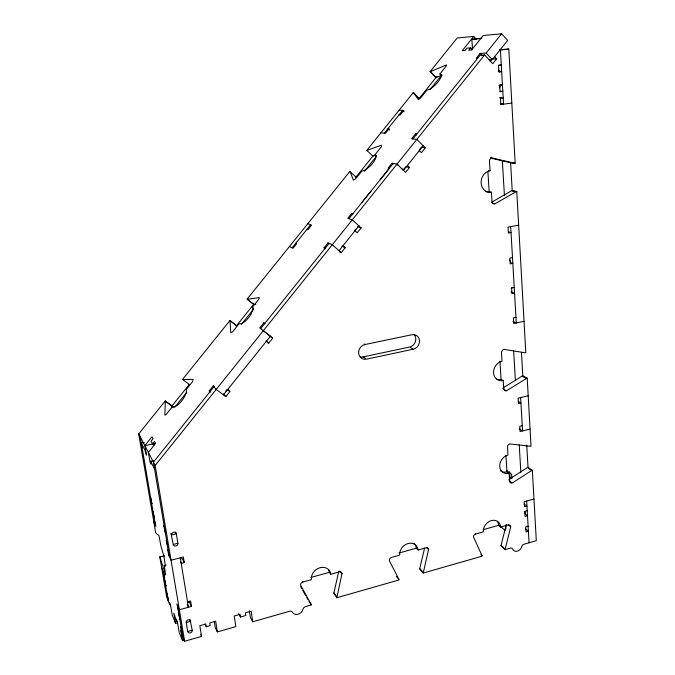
<?xml version="1.0" encoding="UTF-8"?>
<svg xmlns="http://www.w3.org/2000/svg" width="675" height="675" viewBox="0 0 675 675"><rect width="100%" height="100%" fill="white"/><g stroke="black" fill="none" stroke-linecap="round" stroke-linejoin="round"><path stroke-width="1.01" d="M172.074 407.894L172.066 405.869L165.24 400.942L138.755 433.865L155.149 465.488L184.638 641.25L201.555 636.415L199.817 625.717L205.774 624.038L206.196 626.712L210.195 625.582L209.773 622.907L215.688 621.236L217.358 631.893L235.845 626.611L234.242 615.997L240.072 614.343L240.46 617.001L245.784 615.499L245.396 612.841L251.184 611.204L252.72 621.785L289.567 611.246A3.021 2.523 -39.1 0 1 292.444 612.233A6.024 5.037 -39.7 0 0 298.181 614.191A6.024 5.037 -39.7 0 0 303.007 609.204A3.004 2.498 -40.1 0 1 305.412 606.715L311.243 604.851A3.156 2.633 -40.4 0 0 311.065 604.327L300.476 584.955A3.021 2.548 -40.5 0 1 302.965 582.019L311.369 579.682A10.488 8.834 -41.8 0 1 319.958 567.734A10.488 8.834 -41.8 0 1 330.817 574.273L339.086 571.978A2.978 2.498 -43 0 1 342.031 573.37L336.85 597.729L399.026 579.952A2.877 2.379 -45.9 0 0 398.841 579.251L389.323 560.672A2.911 2.422 -46.4 0 1 391.719 557.347L399.676 555.128A10.125 8.421 -47.5 0 1 408.012 543.518A10.125 8.421 -47.5 0 1 418.07 550.015L425.891 547.838A2.869 2.371 -48.4 0 1 428.633 549.231L423.225 573.033L482.11 556.192A2.793 2.261 -50.5 0 0 481.95 555.508L473.411 536.752A2.818 2.303 -51.2 0 1 475.732 533.984L483.258 531.892A9.821 8.007 -52.1 0 1 491.366 520.585A9.821 8.007 -52.1 0 1 500.69 527.04L508.098 524.981A2.784 2.261 -52.8 0 1 510.722 526.812L505.052 549.636L510.216 548.159A2.767 2.228 -52 0 1 512.62 549.155A5.527 4.438 -52.4 0 0 517.413 551.138A5.527 4.438 -52.4 0 0 521.792 546.522A2.751 2.202 -52.6 0 1 523.977 544.219L536.296 540.7L532.356 470.247L528.019 467.336A2.776 2.27 -56 0 0 527.327 467.623L508.882 479.444M165.24 400.942A2.987 0.953 -53.5 0 1 165.324 401.279L164.852 415.1A3.071 1.004 -53.8 0 0 165.847 414.627A3.088 1.004 -53.6 0 0 166.995 413.454L172.732 406.325L173.897 407.16M441.332 75.237L440.775 77.566M338.867 570.966L333.863 593.114L336.85 597.729M424.6 548.142L419.648 568.915L423.225 573.033M506.326 524.5L500.96 545.797L505.052 549.636M250.746 314.55L252.796 309.817A10.606 3.544 -51.1 0 0 252.332 307.294L258.019 300.223A3.021 1.012 -50.7 0 0 259.267 297.658L247.328 299.211A2.953 0.953 -50.4 0 1 247.118 299.143L349.852 171.425A2.953 0.937 -48 0 1 350.072 171.585L353.363 180.014L353.894 179.938A3.046 0.987 -47.8 0 0 356.324 177.938L361.935 170.944A10.64 3.442 -47.5 0 0 365.141 170.049L369.714 166.514A10.64 3.442 -47.5 0 0 375.384 158.929L376.144 156.355L375.03 154.659L380.641 147.682A3.063 0.979 -47.2 0 0 381.476 146.382L381.358 145.193L367.073 150.339A2.97 0.928 -46.8 0 1 366.803 150.348L372.845 156.102A2.962 0.945 -46.8 0 0 373.132 156.085L376.085 155.064M214.422 386.8L213.224 385.906L209.216 390.892L209.942 391.778M352.831 213.773L351.7 213.401L347.76 218.312L352.274 219.856L361.142 227.863L357.176 232.808L354.957 230.816M416.821 134.055L415.513 133.912L411.598 138.788L416.829 139.404L425.343 147.791L421.402 152.702L419.276 150.626M213.967 386.767L153.419 462.189L169.248 556.2M260.685 328.565L329.079 243.363M348.874 218.692L393.238 163.434M412.889 138.94L480.136 55.173L484.642 54.911L492.775 63.695L496.682 58.818L494.665 56.624M155.149 465.488L484.642 54.911M489.223 59.788L492.244 59.645L507.659 40.416L501.618 33.75L486.143 53.038L480.136 53.409L476.246 58.253L477.723 58.177M225.804 391.078L226.943 389.652M354.409 230.732L355.725 229.095M403.11 170.007L405.717 166.759L409.573 167.459L405.624 172.378L397.01 164.109L391.989 163.215L388.066 168.1L389.298 168.337L380.194 179.677M419.403 149.698L421.352 147.26L425.343 147.791M490.16 61.467L492.1 59.046L496.682 58.818M223.433 394.824L270.363 336.302L259.816 327.864L263.798 322.903L264.684 323.587M339.052 250.661L358.931 225.863M423.225 145.707L403.481 170.319L401.87 168.775M213.224 385.906L216.194 389.416L225.838 396.613L229.863 391.584L228.099 389.602M266.347 341.305L268.692 343.162L272.7 338.167L269.983 335.99M339.643 251.91L341.288 252.627L345.262 247.666L343.027 245.7M189.472 384.548L182.537 379.434L229.947 320.49L236.52 325.688A2.936 0.979 -51.6 0 1 236.655 325.966L229.947 320.49M366.795 150.356L413.243 92.61A3.021 0.928 -46.5 0 1 413.463 92.669L419.386 98.651A3.012 0.945 -46.5 0 0 419.124 98.525L418.137 97.554M442.074 75.136L436.193 77.633A3.012 0.911 -45.1 0 1 435.89 77.676L430.076 71.685L457.178 37.994L473.723 36.416L476.162 39.049M292.106 247.826L310.627 224.792M384.337 133.135L402.671 110.337L404.114 111.772M172.024 405.894L189.186 384.556M236.031 326.287L253.851 304.13M355.776 177.339L373.477 155.309M418.584 99.208L437.054 76.233M441.366 75.516L439.889 73.972L445.449 67.044A3.097 0.953 -45.4 0 0 446.344 64.935L430.388 71.626A3.021 0.903 -45.3 0 1 430.076 71.685M174.909 407.042L186.773 392.293M241.439 324.278L253.294 309.521M364.466 171.214L376.245 156.566M429.983 89.699L441.788 75.009M144.847 445.627L151.934 436.818L153.014 438.775L151.073 441.197L152.516 443.863L154.119 444.977M473.723 36.416L462.257 50.684L465.024 50.49L466.898 48.161L470.644 47.883L472.129 49.477M470.644 47.883L468.754 50.237L471.589 50.043L483.266 35.505L501.618 33.75M155.579 443.441L152.516 443.863L154.474 441.425L155.579 443.441L148.365 452.419L150.002 462.021L151.09 464.155L150.601 461.27L153.385 460.628M325.181 248.813L324.059 247.835L328.016 242.907L332.302 244.738L341.288 252.627M361.96 202.39L371.081 191.033M532.356 470.247A2.793 2.278 -56 0 0 531.664 470.534L512.207 483.03A2.827 2.32 -54.9 0 1 509.794 482.009L509.068 473.335A9.922 8.193 -55.6 0 1 499.702 466.476A9.922 8.193 -55.6 0 1 507.921 455.077L507.541 446.175A2.852 2.362 -56.5 0 1 509.777 443.922L530.297 446.243A2.835 2.337 -57.3 0 0 531.014 446.167L527.209 378.143L522.796 375.874A2.852 2.388 -60.7 0 0 522.079 376.152L503.061 387.923M527.209 378.143A2.869 2.396 -60.7 0 0 526.492 378.43L506.478 390.842A2.902 2.447 -59.7 0 1 503.744 388.707L503.204 388.412M491.358 202.39L511.447 190.831A3.063 2.633 -73.4 0 1 512.198 190.586L516.772 191.447L525.791 352.73A2.919 2.455 -62.5 0 1 525.049 352.78L503.364 349.279M516.772 191.447A3.088 2.641 -73.3 0 0 516.012 191.7L494.859 203.884A3.097 2.683 -73 0 1 492.033 201.867L491.383 192.206A10.935 9.467 -74.6 0 1 481.123 183.043A10.935 9.467 -74.6 0 1 490.033 170.75L489.459 160.912A3.147 2.725 -76.1 0 1 491.999 157.95L514.409 163.198A3.122 2.675 -75.8 0 0 515.185 163.207L508.807 49.064L499.483 49.68M174.96 406.654L177.525 405.127A10.741 3.535 -53.1 0 0 184.916 395.963L186.216 392.656A10.741 3.535 -53.1 0 0 186.106 389.677L191.835 382.565A3.071 1.004 -52.9 0 0 192.763 381.13L193.092 379.384L182.714 379.552A2.978 0.962 -52.3 0 1 182.537 379.434M177.457 622.89L175.559 623.422L173.812 613.153L176.749 621.861L176.31 619.262L177.483 622.139L179.246 632.559L182.461 640.541L184.427 639.976M186.232 622.502L190.738 621.245A2.379 2.008 -32.5 0 0 188.148 619.844A2.379 2.008 -32.5 0 0 186.224 622.51L187.726 631.479L192.215 630.214L190.012 619.574M528.137 526.188L525.682 526.88L525.977 531.866L528.407 531.183L525.572 528.972M310.922 577.429L329.332 572.324L330.817 574.273M398.917 553.028L416.289 548.21L418.07 550.015M483.199 529.656L498.639 525.369L500.69 527.04M187.532 601.805L190.561 600.969L191.447 606.42L179.356 609.761L176.909 603.948L178.419 610.791M187.515 602.64L189.515 602.092L191.447 606.42M527.209 510.722L524.77 511.397L525.066 516.434L527.529 515.751L525.395 514.139A2.118 0.894 72.5 0 0 524.197 511.464M533.967 499.044L524.205 501.702L524.5 506.765L526.947 506.098L524.104 503.997M168.303 550.614L167.712 549.298L168.649 554.875L171.045 560.225L183.355 557.018L184.275 562.612L181.212 563.414L180.461 561.803M510.562 478.212L512.35 477.74M180.343 559.119L182.368 558.596L184.275 562.612M164.025 555.753L159.806 556.841L165.679 574.965L164.287 565.532L166.016 565.076M162.084 556.748L164.793 556.048M170.944 533.436L173.247 544.447L177.888 543.257L176.327 533.79L175.508 532.102M530.061 429.064L520.071 431.544L519.758 426.246L522.264 425.63M528.196 395.769L518.105 398.157L518.417 403.54L520.948 402.941L518.333 401.465M152.955 443.846L144.88 445.66L146.483 455.093L144.965 450.25L141.345 443.163L144.29 442.505M413.26 349.211L366.525 359.168A7.712 6.927 -56.7 0 1 358.627 353.346A7.712 6.927 -56.7 0 1 365.032 344.512L411.986 334.724A7.602 6.716 -59.8 0 1 419.529 340.512A7.602 6.716 -59.8 0 1 413.26 349.211L410.468 347.591M524.036 321.342L513.709 323.527L513.371 317.883L515.97 317.343M360.382 356.923A7.644 6.885 -56.8 0 0 363.142 356.906L409.548 347.051A7.535 6.674 -59.9 0 0 415.252 341.98A7.535 6.674 -59.9 0 0 414.256 334.682M514.232 287.457L511.616 287.98L511.954 293.709L514.561 293.186L511.017 291.862M512.485 257.538L509.853 258.044L510.19 263.874L512.831 263.368L510.587 262.651A2.228 1.063 79.7 0 0 509.979 260.668M518.653 225.197L508.03 227.104L508.376 233.035L511.034 232.554L508.343 231.837M247.118 299.143L253.69 304.442L255.859 304.18M500.226 103.849L502.217 103.57M511.819 103.03L500.808 104.558L500.437 98.187L503.196 97.816L499.534 97.732M498.918 85.286L500.977 85.008M498.319 71.533L500.327 71.272M500.42 50.077L508.807 49.064M472.542 49.756L471.859 39.302L481.84 38.197M471.859 39.302L481.359 38.441M498.53 65.205L501.297 65.095L498.504 65.45L498.884 71.93L501.677 71.567L499.365 71.634M500.15 84.983L502.453 84.983L499.677 85.354L500.057 91.758L502.824 91.387L500.074 91.361M500.521 104.068L503.567 104.178L500.386 49.486M399.144 110.143L403.861 110.405L400.191 114.978L399.009 114.893M380.953 132.756L385.476 133.262L389.163 128.689L388.007 128.571L389.509 130.039M490.885 157.807L491.999 157.958M515.185 163.207L510.595 162.565A3.097 2.658 -75.9 0 1 509.827 162.557L490.598 158.06M509.827 162.557L513.253 163.038M488.557 170.513L490.033 170.75M512.578 191.05L516.012 191.7M485.629 191.599A10.884 9.433 -74.6 0 0 489.173 191.759L491.383 192.206M492.37 203.335L494.303 203.766M357.691 226.64L361.142 227.863M307.817 223.687L311.572 225.172L307.868 229.787L306.923 229.399M341.938 246.274L345.262 247.666M512.941 321.553L516.291 322.979L510.688 226.623M324.059 247.835L325.114 248.299M295.81 243.219L296.722 243.641L293.001 248.265L289.44 246.527M523.176 376.718L526.492 378.43M496.733 379.181A10.176 8.623 -60.7 0 0 501.086 379.358L503.229 380.514L503.744 388.716M502.951 388.876L505.938 390.538M519.286 428.912L522.568 430.92L520.627 397.558M364.179 343.972L365.032 344.512M363.142 356.906L365.673 358.602M528.407 468.349L531.664 470.534M506.655 470.694L511.608 474.179L511.861 478.178M500.344 470.602A9.88 8.176 -55.6 0 0 506.959 471.85L509.068 473.335M509.026 480.727L511.675 482.65M172.15 406.207L165.316 401.279M209.216 390.892L210.811 392.082M227.467 389.787L229.863 391.584M508.123 524.737L510.722 526.812M263.326 330.683L272.7 338.167M263.798 322.903L264.963 323.831M247.421 299.211L250.678 301.843M251.767 302.721L253.927 304.476M252.34 307.294L253.446 308.188M498.403 524.863L505.162 530.364M266.017 340.942L268.692 343.162M501.019 545.425L504.073 548.024M475.234 533.554L475.732 533.984M328.016 242.907L329.13 243.886M480.963 554.614L481.95 555.508M351.7 213.401L352.806 214.397M349.852 171.425L355.961 177.103A2.97 0.97 -48.2 0 1 356.147 177.213L356.189 177.272M375.03 154.659L376.27 155.832M391.989 163.215L393.069 164.236M397.01 164.109L398.63 165.67M407.43 165.392L409.573 167.459M426.811 547.805L428.718 549.686M415.513 133.912L416.568 134.958M413.243 92.61L414.231 93.606M430.507 71.584L436.312 77.591M419.698 568.536L422.373 571.328M482.161 55.595L480.136 53.409M486.143 53.038L492.244 59.645M396.276 576.383L397.558 577.817M397.98 578.289L398.841 579.251M223.526 393.922L225.838 396.613M339.998 571.126L342.132 573.834M333.889 592.92L336.125 595.941M413.513 92.711L418.196 99.36L420.086 98.347A3.088 0.962 -46.1 0 0 421.301 97.082L426.887 90.146L430.397 88.847L433.603 86.493A10.817 3.358 -45.7 0 0 440.775 77.6M302.619 581.521L302.965 582.019M308.956 601.222L311.065 604.327M310.567 603.998L311.276 605.036M300.755 586.794L301.75 588.583M302.754 590.372L305.758 595.73M306.762 597.518L307.758 599.307M252.72 621.785L250.341 617.439L249.362 610.757M238.629 613.541L240.46 617.001M150.601 461.27L154.6 469.074M217.358 631.893L215.241 627.421L214.329 621.65M150.584 497.306L152.01 503.761L151.495 502.647M164.27 526.635L163.688 525.378L165.223 532.305M204.972 624.046L206.196 626.712M153.014 511.515L154.432 517.953L153.917 516.814M166.809 541.721L166.219 540.43L167.754 547.341M154.44 519.893L155.866 526.331L153.799 521.716M200.753 634.601L201.555 636.415M187.161 604.37L188.435 607.255L180.284 557.812M161.679 567.81L163.806 572.856L164.675 577.977L164.143 576.695M164.649 579.656L166.05 586.035L165.518 584.736M178.951 613.921L178.335 612.461L179.854 619.304M166.953 593.173L168.353 599.543L167.813 598.219M181.356 628.222L180.74 626.729L181.71 632.492L180.689 629.994L182.461 640.541M184.638 641.25L182.773 636.66L177.517 605.382M175.559 623.422L172.26 615.254L170.53 605.112L169.433 602.412L169.864 604.943L166.708 597.198L159.806 556.841M230.057 320.684L230.715 332.581L232.2 332.075A3.046 1.012 -51.6 0 0 233.364 330.893L239.06 323.806L241.625 323.713L244.367 321.967A10.606 3.544 -51.1 0 0 250.754 314.575M142.138 447.812L140.164 436.733L138.704 433.907L155.714 532.921L158.912 535.545L161.148 547.104A10.463 1.021 77.5 0 1 162.962 552.901L163.468 554.96A10.463 1.021 77.5 0 1 165.189 565.11L165.189 566.004A10.463 1.021 77.5 0 1 164.287 565.532M141.345 443.163L155.343 525.167M163.266 571.573L168.32 601.155M509.684 471.673L510.131 478.896M487.882 171.416L489.173 191.759M499.93 361.15L501.086 379.35M505.929 455.676L506.959 471.859M502.36 160.734L504.419 195.412M513.65 350.865L515.396 380.312M519.227 444.85L520.881 472.669M510.604 162.616L512.215 190.915M521.446 352.333L522.83 376.473M526.745 445.036L528.036 467.665M526.643 501.036L529.073 542.759M505.87 525.142L505.904 529.031M192.215 630.214A2.379 1.991 -32.6 0 1 190.299 632.863A2.379 1.991 -32.6 0 1 187.718 631.488M177.888 543.257A2.43 2.118 -31.6 0 1 175.913 545.974A2.43 2.118 -31.6 0 1 173.247 544.447M174.909 406.679A10.741 3.535 -53.1 0 1 172.69 406.308M189.472 384.548A2.97 0.979 -52.2 0 1 189.295 384.438M439.872 73.988A10.817 3.358 -45.7 0 1 441.349 75.229M503.904 349.549A2.928 2.489 -61.9 0 0 501.491 352.898L502.014 361.226A10.209 8.648 -60.6 0 0 493.568 372.921A10.209 8.648 -60.6 0 0 503.229 380.514M497.315 521.463A9.779 7.982 -52.1 0 1 498.639 525.369M328.447 569.489A10.446 8.809 -41.8 0 1 329.332 572.324M413.851 543.215A10.083 8.395 -47.5 0 1 416.289 548.21M509.347 260.12A2.228 1.063 79.7 0 1 509.549 260.221M511.886 287.752A2.211 1.046 78.9 0 1 511.211 288.419M500.175 85.421A2.396 1.139 85.6 0 1 499.171 87.809M498.53 69.846A2.413 1.148 86.1 0 1 499.39 72.065M176.327 533.79L171.669 534.971A2.43 2.126 -31.5 0 1 173.644 532.246A2.43 2.126 -31.5 0 1 176.327 533.79"/></g></svg>
